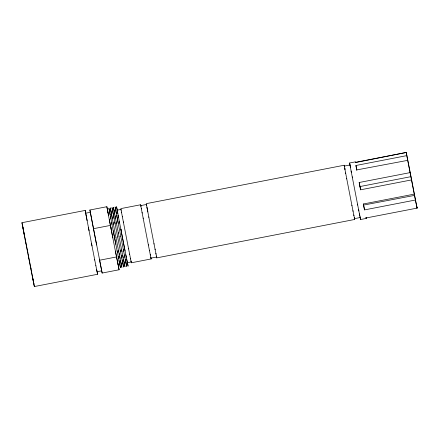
<?xml version="1.0" encoding="UTF-8"?>
<svg xmlns="http://www.w3.org/2000/svg" width="439" height="439" viewBox="0 0 439 439"><rect width="100%" height="100%" fill="white"/><g stroke="black" fill="none" stroke-linecap="round" stroke-linejoin="round"><path stroke-width="0.66" d="M25.83 243.074L21.95 222.705L85.193 210.429L85.715 212.931M117.965 263.757L119.106 269.765L102.144 273.058L89.891 210.007L106.853 206.714L108.01 212.492M90.363 212.344L85.715 213.145L86.06 215.044M350.492 167.703L349.609 162.99L355.266 161.892L355.414 162.617M355.392 162.595L406.229 152.448L406.585 154.259M355.365 162.353L406.256 152.476L411.793 180.643L417.05 208.119L366.137 217.969L366.027 217.398M344.395 166.255L344.181 165.24L146.28 203.647L147.839 211.944M140.848 205.781L140.634 204.766L120.84 208.607L121.137 210.232M140.787 205.584L146.445 204.486L146.582 205.293M355.925 165.498L356.814 170.118L355.925 165.498L406.81 155.625L406.229 152.448M356.764 169.915L407.721 160.35L407.655 160.043M93.441 228.703L110.403 225.41L106.853 206.714M411.486 179.93L360.6 189.802L359.184 182.498L410.07 172.62L414.35 194.598M360.6 189.802L359.98 186.553L410.866 176.681M416.501 205.353L417.05 208.119L415.409 200.019L364.524 209.897L363.36 203.987L414.257 194.131M363.585 205.084L414.515 195.399L415.409 200.019M99.571 260.228L116.533 256.936L119.106 269.765M354.328 217.645L354.542 218.627L360.194 217.53L359.985 216.548M130.981 260.986L131.354 262.78L151.142 258.944L151 258.11L156.641 257.029L156.8 257.869L354.701 219.467L354.558 218.633M359.442 213.842L360.578 219.527L366.236 218.43L366.049 217.415M96.635 269.53L97.101 271.708L101.711 270.819L102.144 273.058M32.607 277.871L34.346 286.552L97.59 274.276L97.123 271.703M101.711 270.819L99.373 259.191M363.36 203.987L363.465 204.475M97.59 274.276L95.85 265.595M21.95 222.705L23.722 231.534M366.137 217.969L366.236 218.43M349.609 162.99L350.07 165.207M354.701 219.467L353.785 214.94M156.427 256.052L156.8 257.869M150.775 257.15L151.142 258.944M125.993 262.977L125.241 259.295M124.297 263.307L123.54 259.625M122.882 263.581L122.13 259.893M121.186 263.91L120.434 260.223M119.77 264.185L119.018 260.497M118.075 264.514L115.408 251.092M22.938 227.6L22.471 225.416L24.557 236.456M33.391 281.8L33.858 283.984L33.512 282.085M406.679 154.72L406.624 154.429M344.774 168.142L344.988 169.224M155.883 253.347L156.586 256.859M150.231 254.444L150.923 257.929M130.438 258.286L131.135 261.77M117.268 210.248L116.538 206.687L118.601 217.618M126.651 259.021L127.403 262.703L131.195 261.968L131.354 262.78M115.852 210.522L115.122 206.961L118.223 223.281M114.156 210.852L113.427 207.29L115.495 218.221M114.31 211.741L114.53 212.822M112.746 211.126L112.016 207.565L115.111 223.885M111.045 211.455L110.315 207.894L113.416 224.214M109.509 211.115L108.905 208.168L110.968 219.099M89.891 210.007L90.352 212.317M358.603 209.601L359.771 215.56M352.945 210.698L353.922 215.664M155.044 249.1L156.026 254.066M149.392 250.197L150.363 255.141M129.604 254.038L130.575 258.983M125.812 254.774L128.078 266.177L127.387 262.379M124.402 255.048L126.668 266.451L125.971 262.654M122.7 255.377L124.967 266.78L124.275 262.983M121.29 255.652L123.557 267.055L122.865 263.257M111.292 212.668L111.528 213.87M119.595 255.981L121.861 267.384L121.164 263.587M118.179 256.255L120.445 267.658L119.754 263.861M359.184 182.498L359.98 186.553M357.522 204.108L358.866 210.994M351.869 205.205L353.06 211.285M153.968 243.607L155.159 249.687M148.311 244.704L149.501 250.768M128.523 248.545L129.708 254.609M126.278 257.199L120.851 229.312M123.321 249.555L124.863 257.474M121.625 249.884L123.167 257.803M120.209 250.159L121.751 258.077M118.514 250.488L120.056 258.406M117.103 250.762L118.64 258.681M94.621 259.394L95.878 265.804M23.662 231.177L24.809 237.044M31.378 271.664L32.634 278.079M363.624 205.276L364.524 209.897M357.708 205.084L352.221 176.813M351.946 205.617L346.684 178.503M154.045 244.018L148.783 216.904M148.387 245.105L143.13 218.013M128.6 248.94L123.343 221.854M120.966 229.098L121.219 230.382M125.055 250.976L119.282 221.234M120.736 236.33L123.639 251.251M118.36 232.269L118.607 233.553M119.04 236.659L121.943 251.58M117.625 236.934L120.533 251.854M115.929 237.263L118.837 252.184M115.858 244.391L113.218 230.793M117.422 252.458L111.649 222.716M110.858 226.925L111.122 228.264M110.403 225.41L116.533 256.936M91.537 243.596L94.764 260.086M24.919 237.592L27.454 250.598M27.63 251.487L27.876 252.754M28.294 255.871L31.52 272.356M406.81 155.625L410.07 172.62M120.752 236.374L116.703 215.406M116.176 221.838L119.057 236.703M114.76 222.112L117.641 236.978M113.064 222.441L115.945 237.307M112.839 237.911L109.273 219.429M96.607 245.011L90.324 212.251M88.42 227.468L91.998 245.906M27.575 251.218L27.822 252.502M28.003 253.385L29.622 261.792M29.737 262.341L30.993 268.86M25.177 239.743L28.754 258.181M417.028 208.097L416.567 205.682M406.256 152.476L406.596 154.259M351.112 171.012L352.424 177.833M345.619 172.939L346.772 178.931M148.87 217.332L146.911 207.104M142.066 212.46L143.213 218.43M122.278 216.301L123.425 222.271M118.113 215.132L119.638 223.007M115.007 215.736L116.527 223.61M119.227 253.446L119.463 254.664M110.48 216.614L112.005 224.488M89.073 230.799L85.193 210.429M30.626 266.978L32.673 277.646M350.273 166.595L351.392 172.445M344.813 168.702L345.74 173.542M141.265 208.229L142.181 213.041M121.471 212.064L122.393 216.882M114.08 218.496L112.686 211.033M112.384 218.825L110.99 211.362M116.565 256.409L116.823 257.748M86.099 215.329L87.114 220.658M32.426 276.323L33.441 281.651M32.799 278.321L34.346 286.552M360.227 217.557L360.578 219.527M344.955 169.432L344.324 166.074L349.998 164.982L350.135 165.794M140.771 205.6L141.402 208.937M121.614 212.778L120.983 209.441L117.213 210.155L117.822 213.513M116.412 213.788L115.797 210.429M114.711 214.117L114.102 210.758M110.189 214.995L109.58 211.636M108.493 215.324L107.879 211.966M355.266 161.892L355.338 162.326M344.181 165.24L344.483 166.891M140.634 204.766L140.924 206.39"/></g></svg>
